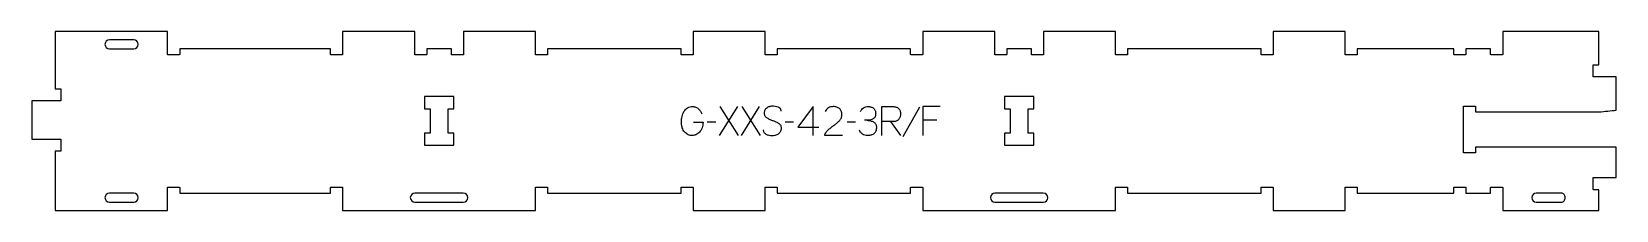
# Model space of a CAD drawing. Extents: x 0 to 1639, y 0 to 186.
import ezdxf

# ---------------------------------------------------------------- set-up
doc = ezdxf.new("R2010")
doc.units = 0
for name, color, linetype in [('1_ANYTOOL_1MMDEEP_LABELS_S', 2, 'CONTINUOUS'), ('3_ANYTOOL_CUTTHROUGH_INSID', 4, 'CONTINUOUS'), ('4_ANYTOOL_CUTTHROUGH_OUTSI', 5, 'CONTINUOUS')]:
    doc.layers.add(name, color=color, linetype=linetype)

msp = doc.modelspace()

# ---------------------------------------------------------------- linework, layer by layer
at = {"layer": '1_ANYTOOL_1MMDEEP_LABELS_S'}
for p, q in [((729.93871, 107.691809), (711.03871, 77.691809)), ((731.181567, 77.691809), (712.23871, 107.691809)), ((752.652996, 107.691809), (733.752996, 77.691809)), ((753.895853, 77.691809), (734.952996, 107.691809)), ((918.33871, 107.22038), (901.152996, 76.448952)), ((707.610139, 91.577523), (698.824424, 91.491809)), ((788.095853, 91.577523), (779.310139, 91.491809)), ((792.381567, 86.348952), (814.152996, 86.348952)), ((852.295853, 91.577523), (843.510139, 91.491809)), ((888.381567, 92.134666), (898.83871, 77.648952)), ((936.424424, 93.72038), (921.93871, 93.72038))]:
    msp.add_line(p, q, dxfattribs=at)
for points in [[(684.724424, 91.491809), (694.495853, 91.448952, -0.031732), (694.227742, 88.44155, -0.048764), (693.483353, 85.523952, -0.050291), (692.37364, 83.213444, -0.060119), (690.78871, 81.206094, -0.036578), (689.05669, 79.719678, -0.050793), (687.097639, 78.559666, -0.051881), (685.144621, 77.891921, -0.053919), (683.095853, 77.648952, -0.055881), (681.060705, 77.855896, -0.055271), (679.120853, 78.506094, -0.05403), (677.194877, 79.665288, -0.038531), (675.510139, 81.163237, -0.067281), (673.962425, 83.274251, -0.049165), (672.93871, 85.69538, -0.047412), (672.265783, 88.899299, -0.028075), (672.081567, 92.177523, -0.03109), (672.249094, 94.869103, -0.031496), (672.75121, 97.518594, -0.031425), (673.602083, 100.146839, -0.02824), (674.760139, 102.656094, -0.064555), (676.288942, 104.807619, -0.078906), (678.354781, 106.43288, -0.076878), (680.978383, 107.40743, -0.050594), (683.781567, 107.691809, -0.039946), (685.441128, 107.559012, -0.052714), (687.044067, 107.123952, -0.053511), (688.427264, 106.408617, -0.05153), (689.631567, 105.42038, -0.040443), (691.671791, 102.997239, -0.04035), (693.295853, 100.277523)], [(775.281567, 103.106094, 0.071867), (775.088454, 104.442701, 0.100684), (774.461924, 105.623952, 0.047558), (773.987371, 106.100402, 0.038563), (773.437371, 106.48913, 0.037928), (772.740183, 106.836598, 0.026634), (772.002996, 107.091809, 0.028461), (768.979662, 107.777792, 0.041577), (765.895853, 108.034666, 0.036938), (764.393493, 107.923526, 0.041531), (762.927996, 107.579309, 0.041583), (761.550619, 107.0021, 0.038125), (760.281567, 106.213237, 0.057611), (759.211414, 105.221333, 0.065808), (758.417281, 104.000737, 0.06469), (757.939785, 102.541183, 0.046778), (757.795853, 101.006094, 0.052235), (757.958209, 99.456252, 0.075448), (758.502996, 98.006094, 0.076671), (759.419088, 96.833042, 0.061023), (760.624424, 95.948952, 0.021951), (763.653278, 94.421606, 0.018213), (766.795853, 93.141809, -0.02405), (769.897337, 91.836347, -0.02981), (772.83871, 90.206094, -0.068439), (773.980012, 89.240164, -0.079282), (774.78871, 87.988237, -0.076308), (775.21371, 86.409555, -0.047772), (775.23871, 84.763237, -0.046243), (774.945475, 83.082278, -0.06359), (774.295853, 81.511452, -0.064671), (773.323029, 80.227263, -0.057073), (772.067281, 79.213237, -0.067522), (769.098973, 77.850327, -0.070793), (765.874424, 77.348952, -0.064027), (762.735409, 77.711467, -0.070447), (759.810139, 78.891809, -0.054374), (758.651721, 79.741442, -0.074742), (757.752996, 80.852523, -0.075199), (757.229988, 82.158901, -0.057737), (757.067281, 83.563237)], [(838.581567, 77.734666), (820.281567, 77.777523, -0.034491), (820.944345, 79.524855, -0.037732), (821.85121, 81.15788, -0.037744), (822.990504, 82.632516, -0.03482), (824.331567, 83.927523, -0.00859), (827.290792, 86.326106, -0.008791), (830.331567, 88.62038, 0.020588), (833.150856, 90.853823, 0.025206), (835.752996, 93.334666, 0.046908), (836.773591, 94.635908, 0.051091), (837.520853, 96.109666, 0.050722), (837.969586, 97.757841, 0.041139), (838.110139, 99.463237, 0.039396), (837.967494, 101.270823, 0.058519), (837.477996, 103.009666, 0.060358), (836.687438, 104.416782, 0.061397), (835.581567, 105.591809, 0.048006), (834.22561, 106.513768, 0.045901), (832.720853, 107.166809, 0.045216), (830.980792, 107.569368, 0.034258), (829.195853, 107.691809, 0.055622), (826.561282, 107.397822, 0.079896), (824.117281, 106.416809, 0.080617), (822.147894, 104.751109, 0.060287), (820.710139, 102.591809)], [(857.267281, 102.763237, -0.060092), (858.655498, 104.849371, -0.080583), (860.556567, 106.459666, -0.079919), (862.912633, 107.407431, -0.055798), (865.452996, 107.691809, -0.035013), (867.008896, 107.582722, -0.047512), (868.522639, 107.22038, -0.048382), (869.812064, 106.63434, -0.050886), (870.960139, 105.806094, -0.060051), (871.886042, 104.759307, -0.058597), (872.540496, 103.523952, -0.056917), (872.936625, 102.013036, -0.03878), (873.03871, 100.448952, -0.02544), (872.975694, 99.211235, -0.041152), (872.749424, 97.99538, -0.042175), (872.405611, 97.055109, -0.059142), (871.881567, 96.206094, -0.068767), (870.590871, 94.9736, -0.072211), (869.010139, 94.148952, -0.043093), (867.183027, 93.681359, -0.035742), (865.302996, 93.506094, -0.002283), (863.449531, 93.474702, -0.003092), (861.595853, 93.463237)], [(879.381567, 77.691809), (879.381567, 107.691809), (890.73871, 107.691809, -0.030274), (892.504523, 107.584793, -0.049), (894.22621, 107.20163, -0.050774), (895.558733, 106.609174, -0.06445), (896.717281, 105.731094, -0.0646), (897.607193, 104.595064, -0.052254), (898.211924, 103.280202, -0.050381), (898.60106, 101.587653, -0.031337), (898.710139, 99.848952, -0.040022), (898.599978, 98.474895, -0.042626), (898.265496, 97.138237, -0.04247), (897.696811, 95.848518, -0.036572), (896.931567, 94.663237, -0.051097), (895.989789, 93.649282, -0.061981), (894.847639, 92.873952, -0.061813), (893.538636, 92.397452, -0.049309), (892.152996, 92.22038, -0.003273), (891.285345, 92.182689, -0.003121), (890.417281, 92.156094, -0.003882), (889.3995, 92.139175, -0.002215), (888.381567, 92.134666), (879.424424, 92.134666)], [(864.381567, 93.463237, -0.052004), (867.714649, 92.950435, -0.057563), (870.852996, 91.727523, -0.070633), (872.127532, 90.80292, -0.079113), (873.070853, 89.547166, -0.075641), (873.647641, 87.892308, -0.046128), (873.810139, 86.134666, -0.033924), (873.676542, 84.167891, -0.057836), (873.18871, 82.266809, -0.060832), (872.429732, 80.837834, -0.072757), (871.324424, 79.663237, -0.05358), (869.929832, 78.782156, -0.043301), (868.38871, 78.184666, -0.042335), (866.490222, 77.802416, -0.028525), (864.552996, 77.691809, -0.059964), (861.841494, 78.018167, -0.089395), (859.367281, 79.116809, -0.089624), (857.443114, 81.001255, -0.061164), (856.152996, 83.391809)]]:
    msp.add_lwpolyline(points, format="xyb", dxfattribs=at)
for points in [[(808.367281, 77.691809), (808.410139, 107.734666), (792.381567, 86.348952)], [(939.595853, 107.691809), (921.93871, 107.691809), (921.93871, 77.691809)]]:
    msp.add_lwpolyline(points, dxfattribs=at)
at = {"layer": '3_ANYTOOL_CUTTHROUGH_INSID'}
for points in [[(80.558852, 177, 1), (80.558852, 167.5), (105.558852, 167.5, 1), (105.558852, 177)], [(80.558852, 8.5), (105.558852, 8.5, 1), (105.558852, 18), (80.558852, 18, 1)], [(446.414114, 8.5, 1), (446.414114, 18), (396.414114, 18, 1), (396.414114, 8.5)], [(1046.414114, 8.5, 1), (1046.414114, 18), (996.414114, 18, 1), (996.414114, 8.5)], [(1556.414114, 8.5), (1582.154463, 8.5, 0.12263), (1583.809554, 8.912125, 0.106401), (1585.12373, 10.019238, 0.09127), (1585.910778, 11.543392, 0.148392), (1585.910778, 14.956608, 0.09127), (1585.12373, 16.480762, 0.106401), (1583.809554, 17.587875, 0.12263), (1582.154463, 18), (1556.414114, 18, 1)]]:
    msp.add_lwpolyline(points, format="xyb", close=True, dxfattribs=at)
for points in [[(430.664114, 105.544253), (436.664114, 105.544253), (436.664114, 118.044253), (406.164114, 118.044253), (406.164114, 105.544253), (412.164114, 105.544253), (412.164114, 80.044253), (406.164114, 80.044253), (406.164114, 67.544253), (436.664114, 67.544253), (436.664114, 80.044253), (430.664114, 80.044253)], [(1030.664114, 105.544253), (1036.664114, 105.544253), (1036.664114, 118.044253), (1006.164114, 118.044253), (1006.164114, 105.544253), (1012.164114, 105.544253), (1012.164114, 80.044253), (1006.164114, 80.044253), (1006.164114, 67.544253), (1036.664114, 67.544253), (1036.664114, 80.044253), (1030.664114, 80.044253)]]:
    msp.add_lwpolyline(points, close=True, dxfattribs=at)
at = {"layer": '4_ANYTOOL_CUTTHROUGH_OUTSI'}
msp.add_lwpolyline([(1621.164114, 21.5), (1615.414114, 21.5, -0.414214), (1615.164114, 21.75), (1615.164114, 33.75, -0.414214), (1615.414114, 34), (1639.164114, 34), (1639.164114, 65.588506), (1493.664131, 65.588506), (1493.664131, 59.838506, -0.414214), (1493.414131, 59.588506), (1481.414131, 59.588506, -0.414214), (1481.164131, 59.838506), (1481.164131, 65.838506), (1481.164131, 101.838506), (1481.164131, 107.838506, -0.414214), (1481.414131, 108.088506), (1493.414131, 108.088506, -0.414214), (1493.664131, 107.838506), (1493.664131, 102.088506), (1621.414041, 102.089201, -0.00002), (1639.164114, 103.974857), (1639.164114, 138.5), (1615.414114, 138.5, -0.414214), (1615.164114, 138.75), (1615.164114, 150.75, -0.414214), (1615.414114, 151), (1621.164114, 151), (1621.164114, 185.5), (1521.664114, 185.5), (1521.664114, 161.75, -0.414214), (1521.414114, 161.5), (1509.414114, 161.5, -0.414214), (1509.164114, 161.75), (1509.164114, 167.5), (1483.664114, 167.5), (1483.664114, 161.75, -0.414214), (1483.414114, 161.5), (1471.414114, 161.5, -0.414214), (1471.164114, 161.75), (1471.164114, 167.5), (1371.164114, 167.5), (1371.164114, 161.75, -0.414214), (1370.914114, 161.5), (1358.914114, 161.5, -0.414214), (1358.664114, 161.75), (1358.664114, 185.5), (1284.164114, 185.5), (1284.164114, 161.75, -0.414214), (1283.914114, 161.5), (1271.914114, 161.5, -0.414214), (1271.664114, 161.75), (1271.664114, 167.5), (1133.664114, 167.5), (1133.664114, 161.75, -0.414214), (1133.414114, 161.5), (1121.414114, 161.5, -0.414214), (1121.164114, 161.75), (1121.164114, 185.5), (1046.664114, 185.5), (1046.664114, 161.75, -0.414214), (1046.414114, 161.5), (1034.414114, 161.5, -0.414214), (1034.164114, 161.75), (1034.164114, 167.5), (1008.664114, 167.5), (1008.664114, 161.75, -0.414214), (1008.414114, 161.5), (996.414114, 161.5, -0.414214), (996.164114, 161.75), (996.164114, 185.5), (921.664114, 185.5), (921.664114, 161.75, -0.414214), (921.414114, 161.5), (909.414114, 161.5, -0.414214), (909.164114, 161.75), (909.164114, 167.5), (771.164114, 167.5), (771.164114, 161.75, -0.414214), (770.914114, 161.5), (758.914114, 161.5, -0.414214), (758.664114, 161.75), (758.664114, 185.5), (684.164114, 185.5), (684.164114, 161.75, -0.414214), (683.914114, 161.5), (671.914114, 161.5, -0.414214), (671.664114, 161.75), (671.664114, 167.5), (533.664114, 167.5), (533.664114, 161.75, -0.414214), (533.414114, 161.5), (521.414114, 161.5, -0.414214), (521.164114, 161.75), (521.164114, 185.5), (446.664114, 185.5), (446.664114, 161.75, -0.414214), (446.414114, 161.5), (434.414114, 161.5, -0.414214), (434.164114, 161.75), (434.164114, 167.5), (408.664114, 167.5), (408.664114, 161.75, -0.414214), (408.414114, 161.5), (396.414114, 161.5, -0.414214), (396.164114, 161.75), (396.164114, 185.5), (321.664114, 185.5), (321.664114, 161.75, -0.414214), (321.414114, 161.5), (309.414114, 161.5, -0.414214), (309.164114, 161.75), (309.164114, 167.5), (271.414114, 167.5), (153.078611, 167.5), (153.078611, 161.75, -0.414214), (152.828611, 161.5), (140.828611, 161.5, -0.414214), (140.578611, 161.75), (140.578611, 185.5), (24.3, 185.5), (24.3, 126), (30.05, 126, -0.414214), (30.3, 125.75), (30.3, 113.75, -0.414214), (30.05, 113.5), (0, 113.5), (0, 74), (30.05, 74, -0.414214), (30.3, 73.75), (30.3, 61.75, -0.414214), (30.05, 61.5), (24.3, 61.5), (24.3, 0), (140.578611, 0), (140.578611, 23.75, -0.414214), (140.828611, 24), (152.828611, 24, -0.414214), (153.078611, 23.75), (153.078611, 18), (271.414114, 18), (309.164114, 18), (309.164114, 23.75, -0.414214), (309.414114, 24), (321.414114, 24, -0.414214), (321.664114, 23.75), (321.664114, 0), (521.164114, 0), (521.164114, 23.75, -0.414214), (521.414114, 24), (533.414114, 24, -0.414214), (533.664114, 23.75), (533.664114, 18), (671.664114, 18), (671.664114, 23.75, -0.414214), (671.914114, 24), (683.914114, 24, -0.414214), (684.164114, 23.75), (684.164114, 0), (758.664114, 0), (758.664114, 23.75, -0.414214), (758.914114, 24), (770.914114, 24, -0.414214), (771.164114, 23.75), (771.164114, 18), (909.164114, 18), (909.164114, 23.75, -0.414214), (909.414114, 24), (921.414114, 24, -0.414214), (921.664114, 23.75), (921.664114, 0), (1121.164114, 0), (1121.164114, 23.75, -0.414214), (1121.414114, 24), (1133.414114, 24, -0.414214), (1133.664114, 23.75), (1133.664114, 18), (1271.664114, 18), (1271.664114, 23.75, -0.414214), (1271.914114, 24), (1283.914114, 24, -0.414214), (1284.164114, 23.75), (1284.164114, 0), (1358.664114, 0), (1358.664114, 23.75, -0.414214), (1358.914114, 24), (1370.914114, 24, -0.414214), (1371.164114, 23.75), (1371.164114, 18), (1471.164114, 18), (1471.164114, 23.75, -0.414214), (1471.414114, 24), (1483.414114, 24, -0.414214), (1483.664114, 23.75), (1483.664114, 18), (1509.164114, 18), (1509.164114, 23.75, -0.414214), (1509.414114, 24), (1521.414114, 24, -0.414214), (1521.664114, 23.75), (1521.664114, 0), (1621.164114, 0)], format="xyb", close=True, dxfattribs=at)

doc.saveas('drawing.dxf')
